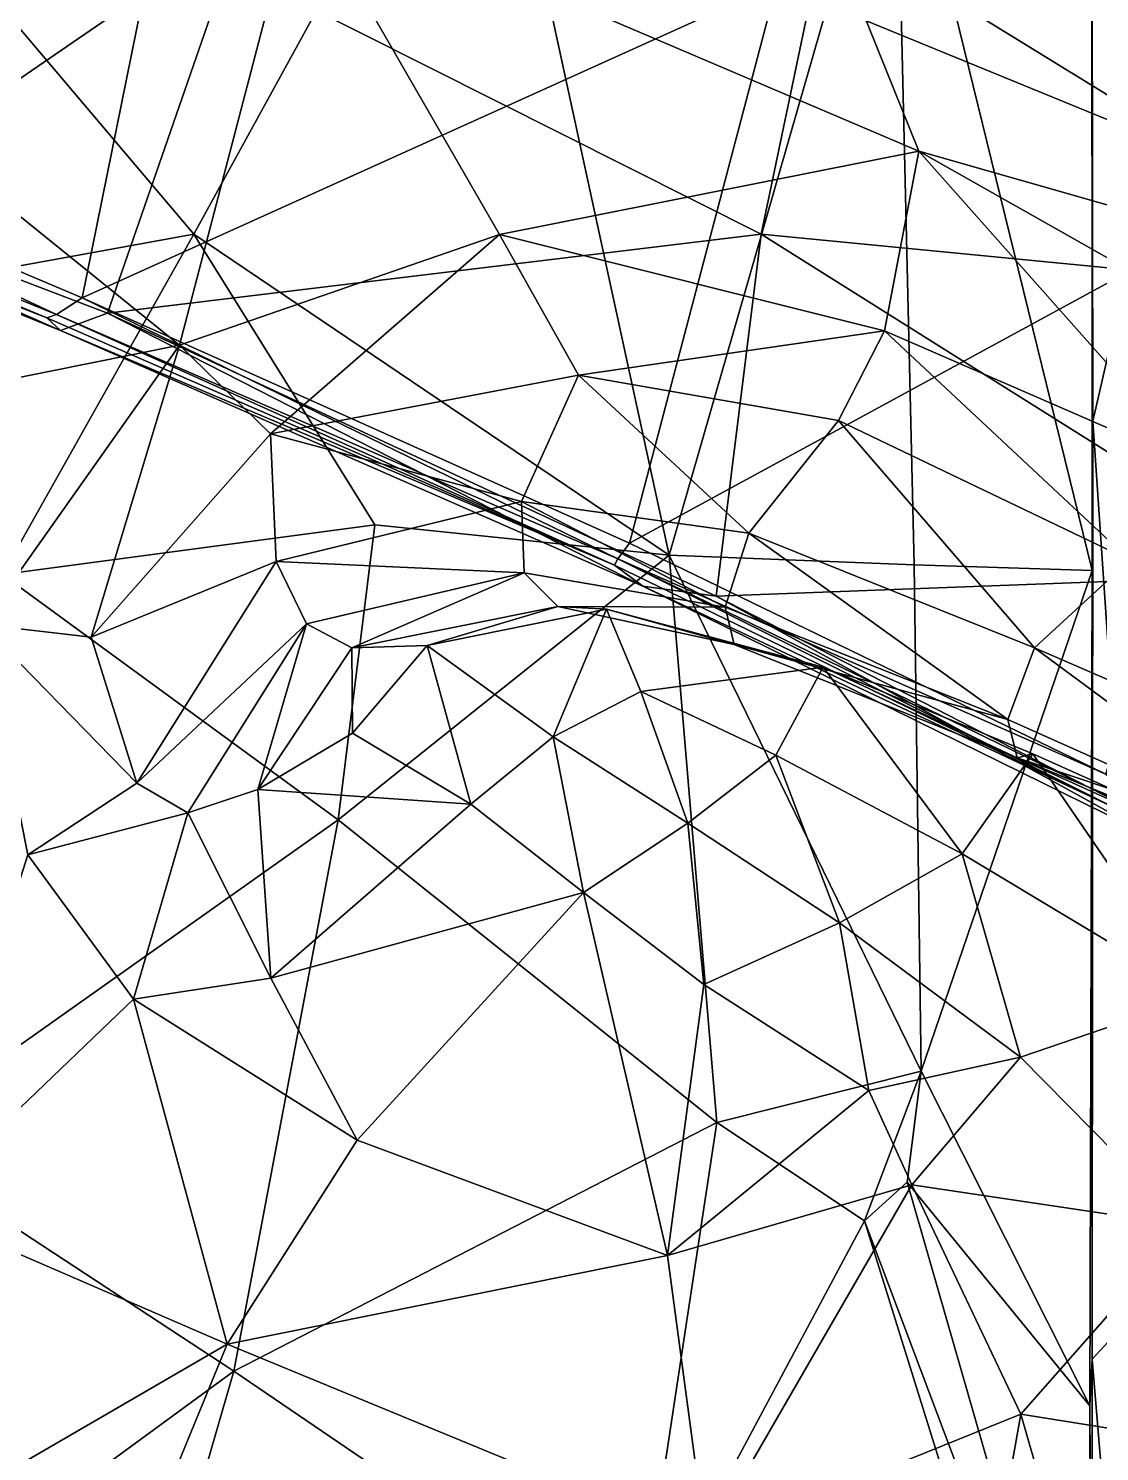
# Model space of a CAD drawing. Extents: x -4.77 to 4.77, y -2.48 to 3.3.
# Drawn here: x -2.2699 to -1.908, y 0.5757 to 1.0563 of the extents above; entities that cross this region are included whole.
import ezdxf

# ---------------------------------------------------------------- set-up
doc = ezdxf.new("R2010")
doc.units = 0

msp = doc.modelspace()

# ---------------------------------------------------------------- linework, layer by layer
for points in [[(-1.8475, 1.0018, 0.47737), (-1.93239, 1.26228, 0.55379), (-2.01708, 1.0713, 0.45473)], [(-1.8475, 1.0018, -0.47737), (-2.01708, 1.0713, -0.45473), (-1.93239, 1.26228, -0.55379)], [(-1.8475, 1.0018, 0.47737), (-1.74661, 1.19592, 0.58386), (-1.93239, 1.26228, 0.55379)], [(-1.8475, 1.0018, -0.47737), (-1.93239, 1.26228, -0.55379), (-1.74661, 1.19592, -0.58386)], [(-1.91075, 1.2168, -0.6317), (-1.89257, 1.23661, -0.51362), (-1.90044, 0.96676, -0.54454)], [(-1.91075, 1.2168, 0.6317), (-1.90044, 0.96676, 0.54454), (-1.89257, 1.23661, 0.51362)], [(-2.21489, 1.147, 0.42666), (-2.42898, 1.22283, 0.393), (-2.46644, 1.05611, 0.30944)], [(-2.21489, 1.147, -0.42666), (-2.46644, 1.05611, -0.30944), (-2.42898, 1.22283, -0.393)], [(-1.91075, 1.2168, -0.6317), (-1.90044, 0.96676, -0.54454), (-1.91036, 0.92364, -0.69197)], [(-1.9107, 1.15342, -0.96583), (-1.91075, 1.2168, -0.6317), (-1.91036, 0.92364, -0.69197)], [(-1.91075, 1.2168, 0.6317), (-1.91036, 0.92364, 0.69197), (-1.90044, 0.96676, 0.54454)], [(-1.9107, 1.15342, 0.96583), (-1.91036, 0.92364, 0.69197), (-1.91075, 1.2168, 0.6317)], [(-2.42244, 1.19847, 0.01983), (-2.30397, 1.01802, -0.06132), (-2.17845, 1.10407, 0.04064)], [(-2.42244, 1.19847, -0.01983), (-2.17845, 1.10407, -0.04064), (-2.30397, 1.01802, 0.06132)], [(-2.45807, 1.0422, 0.12925), (-2.43483, 1.18303, 0.1121), (-2.20258, 1.07741, 0.1225)], [(-2.45807, 1.0422, -0.12925), (-2.20258, 1.07741, -0.1225), (-2.43483, 1.18303, -0.1121)], [(-2.32774, 1.12104, -1.12948), (-2.11581, 1.16572, -1.12496), (-2.21403, 0.98678, -1.12708)], [(-2.32774, 1.12104, 1.12948), (-2.21403, 0.98678, 1.12708), (-2.11581, 1.16572, 1.12496)], [(-2.05345, 0.87839, -1.12356), (-2.21403, 0.98678, -1.12708), (-2.11581, 1.16572, -1.12496)], [(-2.05345, 0.87839, 1.12356), (-2.11581, 1.16572, 1.12496), (-2.21403, 0.98678, 1.12708)], [(-1.97702, 1.1438, -1.11209), (-2.05345, 0.87839, -1.12356), (-2.11581, 1.16572, -1.12496)], [(-1.97702, 1.1438, 1.11209), (-2.11581, 1.16572, 1.12496), (-2.05345, 0.87839, 1.12356)], [(-1.97702, 1.1438, -1.11209), (-1.9107, 1.15342, -0.96583), (-1.91055, 0.87319, -0.96443)], [(-1.97702, 1.1438, 1.11209), (-1.91055, 0.87319, 0.96443), (-1.9107, 1.15342, 0.96583)], [(-1.9107, 1.15342, -0.96583), (-1.91036, 0.92364, -0.69197), (-1.91055, 0.87319, -0.96443)], [(-1.9107, 1.15342, 0.96583), (-1.91055, 0.87319, 0.96443), (-1.91036, 0.92364, 0.69197)], [(-2.21489, 1.147, 0.42666), (-2.46644, 1.05611, 0.30944), (-2.25177, 0.96534, 0.3347)], [(-2.21489, 1.147, -0.42666), (-2.25177, 0.96534, -0.3347), (-2.46644, 1.05611, -0.30944)], [(-2.01708, 1.0713, 0.45473), (-2.21489, 1.147, 0.42666), (-2.25177, 0.96534, 0.3347)], [(-2.01708, 1.0713, -0.45473), (-2.25177, 0.96534, -0.3347), (-2.21489, 1.147, -0.42666)], [(-1.97702, 1.1438, -1.11209), (-1.97069, 0.87517, -1.10498), (-2.05345, 0.87839, -1.12356)], [(-1.97702, 1.1438, 1.11209), (-2.05345, 0.87839, 1.12356), (-1.97069, 0.87517, 1.10498)], [(-1.97702, 1.1438, -1.11209), (-1.91055, 0.87319, -0.96443), (-1.97069, 0.87517, -1.10498)], [(-1.97702, 1.1438, 1.11209), (-1.97069, 0.87517, 1.10498), (-1.91055, 0.87319, 0.96443)], [(-2.38739, 0.95532, -1.12845), (-2.32774, 1.12104, -1.12948), (-2.21403, 0.98678, -1.12708)], [(-2.38739, 0.95532, 1.12845), (-2.21403, 0.98678, 1.12708), (-2.32774, 1.12104, 1.12948)], [(-2.21887, 0.9493, -0.07751), (-2.17845, 1.10407, 0.04064), (-2.30397, 1.01802, -0.06132)], [(-2.21887, 0.9493, 0.07751), (-2.30397, 1.01802, 0.06132), (-2.17845, 1.10407, -0.04064)], [(-2.21887, 0.9493, -0.07751), (-2.11078, 0.98671, -0.01375), (-2.17845, 1.10407, 0.04064)], [(-2.21887, 0.9493, 0.07751), (-2.17845, 1.10407, -0.04064), (-2.11078, 0.98671, 0.01375)], [(-2.17845, 1.10407, 0.04064), (-1.96912, 1.01487, 0.05371), (-2.00025, 1.09226, 0.10495)], [(-1.96912, 1.01487, 0.05371), (-2.17845, 1.10407, 0.04064), (-2.11078, 0.98671, -0.01375)], [(-2.17845, 1.10407, -0.04064), (-2.00025, 1.09226, -0.10495), (-1.96912, 1.01487, -0.05371)], [(-1.96912, 1.01487, -0.05371), (-2.11078, 0.98671, 0.01375), (-2.17845, 1.10407, -0.04064)], [(-2.00025, 1.09226, 0.10495), (-2.0224, 0.98677, 0.12328), (-2.20258, 1.07741, 0.1225)], [(-2.00025, 1.09226, -0.10495), (-2.20258, 1.07741, -0.1225), (-2.0224, 0.98677, -0.12328)], [(-1.79267, 0.96447, 0.08985), (-2.0224, 0.98677, 0.12328), (-2.00025, 1.09226, 0.10495)], [(-1.79267, 0.96447, -0.08985), (-2.00025, 1.09226, -0.10495), (-2.0224, 0.98677, -0.12328)], [(-1.79267, 0.96447, 0.08985), (-2.00025, 1.09226, 0.10495), (-1.96912, 1.01487, 0.05371)], [(-1.79267, 0.96447, -0.08985), (-1.96912, 1.01487, -0.05371), (-2.00025, 1.09226, -0.10495)], [(-2.45807, 1.0422, 0.12925), (-2.20258, 1.07741, 0.1225), (-2.24316, 0.96011, 0.13548)], [(-2.45807, 1.0422, -0.12925), (-2.24316, 0.96011, -0.13548), (-2.20258, 1.07741, -0.1225)], [(-2.24316, 0.96011, 0.13548), (-2.20258, 1.07741, 0.1225), (-2.0224, 0.98677, 0.12328)], [(-2.24316, 0.96011, -0.13548), (-2.0224, 0.98677, -0.12328), (-2.20258, 1.07741, -0.1225)], [(-2.01708, 1.0713, 0.45473), (-2.25177, 0.96534, 0.3347), (-2.06681, 0.88249, 0.35287)], [(-2.01708, 1.0713, -0.45473), (-2.06681, 0.88249, -0.35287), (-2.25177, 0.96534, -0.3347)], [(-1.8475, 1.0018, 0.47737), (-2.01708, 1.0713, 0.45473), (-2.06681, 0.88249, 0.35287)], [(-1.8475, 1.0018, -0.47737), (-2.06681, 0.88249, -0.35287), (-2.01708, 1.0713, -0.45473)], [(-2.26042, 0.95971, 0.29117), (-2.46644, 1.05611, 0.30944), (-2.46837, 1.04385, 0.27541)], [(-2.26042, 0.95971, -0.29117), (-2.46837, 1.04385, -0.27541), (-2.46644, 1.05611, -0.30944)], [(-2.26042, 0.95971, 0.29117), (-2.25177, 0.96534, 0.3347), (-2.46644, 1.05611, 0.30944)], [(-2.26042, 0.95971, -0.29117), (-2.46644, 1.05611, -0.30944), (-2.25177, 0.96534, -0.3347)], [(-2.26367, 0.9586, 0.24072), (-2.46837, 1.04385, 0.27541), (-2.46952, 1.0415, 0.22454)], [(-2.26367, 0.9586, -0.24072), (-2.46952, 1.0415, -0.22454), (-2.46837, 1.04385, -0.27541)], [(-2.26367, 0.9586, 0.24072), (-2.26042, 0.95971, 0.29117), (-2.46837, 1.04385, 0.27541)], [(-2.26367, 0.9586, -0.24072), (-2.46837, 1.04385, -0.27541), (-2.26042, 0.95971, -0.29117)], [(-2.46547, 1.03779, 0.17622), (-2.26367, 0.9586, 0.24072), (-2.46952, 1.0415, 0.22454)], [(-2.46547, 1.03779, -0.17622), (-2.46952, 1.0415, -0.22454), (-2.26367, 0.9586, -0.24072)], [(-2.2591, 0.95425, 0.18742), (-2.46547, 1.03779, 0.17622), (-2.45807, 1.0422, 0.12925)], [(-2.2591, 0.95425, -0.18742), (-2.45807, 1.0422, -0.12925), (-2.46547, 1.03779, -0.17622)], [(-2.2591, 0.95425, 0.18742), (-2.45807, 1.0422, 0.12925), (-2.24316, 0.96011, 0.13548)], [(-2.2591, 0.95425, -0.18742), (-2.24316, 0.96011, -0.13548), (-2.45807, 1.0422, -0.12925)], [(-2.46547, 1.03779, 0.17622), (-2.2591, 0.95425, 0.18742), (-2.26367, 0.9586, 0.24072)], [(-2.46547, 1.03779, -0.17622), (-2.26367, 0.9586, -0.24072), (-2.2591, 0.95425, -0.18742)], [(-2.21887, 0.9493, -0.07751), (-2.30397, 1.01802, -0.06132), (-2.36876, 0.9191, -0.14765)], [(-2.21887, 0.9493, 0.07751), (-2.36876, 0.9191, 0.14765), (-2.30397, 1.01802, 0.06132)], [(-1.96912, 1.01487, 0.05371), (-2.11078, 0.98671, -0.01375), (-1.9807, 0.95414, 0.01009)], [(-1.96912, 1.01487, -0.05371), (-1.9807, 0.95414, -0.01009), (-2.11078, 0.98671, 0.01375)], [(-1.87406, 0.90782, 0.01654), (-1.96912, 1.01487, 0.05371), (-1.9807, 0.95414, 0.01009)], [(-1.87406, 0.90782, -0.01654), (-1.9807, 0.95414, -0.01009), (-1.96912, 1.01487, -0.05371)], [(-1.79267, 0.96447, 0.08985), (-1.96912, 1.01487, 0.05371), (-1.81017, 0.92504, 0.0499)], [(-1.87406, 0.90782, 0.01654), (-1.81017, 0.92504, 0.0499), (-1.96912, 1.01487, 0.05371)], [(-1.79267, 0.96447, -0.08985), (-1.81017, 0.92504, -0.0499), (-1.96912, 1.01487, -0.05371)], [(-1.87406, 0.90782, -0.01654), (-1.96912, 1.01487, -0.05371), (-1.81017, 0.92504, -0.0499)], [(-1.8475, 1.0018, 0.47737), (-2.06681, 0.88249, 0.35287), (-1.90587, 0.80444, 0.36807)], [(-1.8475, 1.0018, -0.47737), (-1.90587, 0.80444, -0.36807), (-2.06681, 0.88249, -0.35287)], [(-2.38739, 0.95532, -1.12845), (-2.21403, 0.98678, -1.12708), (-2.27868, 0.87182, -1.12377)], [(-2.38739, 0.95532, 1.12845), (-2.27868, 0.87182, 1.12377), (-2.21403, 0.98678, 1.12708)], [(-2.15283, 0.88868, -1.12576), (-2.27868, 0.87182, -1.12377), (-2.21403, 0.98678, -1.12708)], [(-2.15283, 0.88868, 1.12576), (-2.21403, 0.98678, 1.12708), (-2.27868, 0.87182, 1.12377)], [(-2.24316, 0.96011, 0.13548), (-2.0224, 0.98677, 0.12328), (-2.0376, 0.86452, 0.14212)], [(-2.24316, 0.96011, -0.13548), (-2.0376, 0.86452, -0.14212), (-2.0224, 0.98677, -0.12328)], [(-2.11078, 0.98671, -0.01375), (-2.21887, 0.9493, -0.07751), (-2.18811, 0.91935, -0.0844)], [(-2.11078, 0.98671, 0.01375), (-2.18811, 0.91935, 0.0844), (-2.21887, 0.9493, 0.07751)], [(-2.05345, 0.87839, -1.12356), (-2.15283, 0.88868, -1.12576), (-2.21403, 0.98678, -1.12708)], [(-2.05345, 0.87839, 1.12356), (-2.21403, 0.98678, 1.12708), (-2.15283, 0.88868, 1.12576)], [(-2.11078, 0.98671, -0.01375), (-2.18811, 0.91935, -0.0844), (-2.08404, 0.93915, -0.03488)], [(-2.11078, 0.98671, 0.01375), (-2.08404, 0.93915, 0.03488), (-2.18811, 0.91935, 0.0844)], [(-1.9807, 0.95414, 0.01009), (-2.11078, 0.98671, -0.01375), (-2.08404, 0.93915, -0.03488)], [(-1.9807, 0.95414, -0.01009), (-2.08404, 0.93915, 0.03488), (-2.11078, 0.98671, 0.01375)], [(-2.0376, 0.86452, 0.14212), (-2.0224, 0.98677, 0.12328), (-1.83963, 0.87196, 0.11559)], [(-2.0376, 0.86452, -0.14212), (-1.83963, 0.87196, -0.11559), (-2.0224, 0.98677, -0.12328)], [(-1.79267, 0.96447, 0.08985), (-1.83963, 0.87196, 0.11559), (-2.0224, 0.98677, 0.12328)], [(-1.79267, 0.96447, -0.08985), (-2.0224, 0.98677, -0.12328), (-1.83963, 0.87196, -0.11559)], [(-1.91036, 0.92364, -0.69197), (-1.90044, 0.96676, -0.54454), (-1.89025, 0.62883, -0.57079)], [(-1.91036, 0.92364, 0.69197), (-1.89025, 0.62883, 0.57079), (-1.90044, 0.96676, 0.54454)], [(-2.25177, 0.96534, 0.3347), (-2.26042, 0.95971, 0.29117), (-2.07077, 0.87711, 0.30394)], [(-2.25177, 0.96534, -0.3347), (-2.07077, 0.87711, -0.30394), (-2.26042, 0.95971, -0.29117)], [(-2.25177, 0.96534, 0.3347), (-2.07077, 0.87711, 0.30394), (-2.06681, 0.88249, 0.35287)], [(-2.25177, 0.96534, -0.3347), (-2.06681, 0.88249, -0.35287), (-2.07077, 0.87711, -0.30394)], [(-2.26042, 0.95971, 0.29117), (-2.26367, 0.9586, 0.24072), (-2.07194, 0.87506, 0.2511)], [(-2.26042, 0.95971, -0.29117), (-2.07194, 0.87506, -0.2511), (-2.26367, 0.9586, -0.24072)], [(-2.07194, 0.87506, 0.2511), (-2.26367, 0.9586, 0.24072), (-2.2591, 0.95425, 0.18742)], [(-2.07194, 0.87506, -0.2511), (-2.2591, 0.95425, -0.18742), (-2.26367, 0.9586, -0.24072)], [(-2.26042, 0.95971, 0.29117), (-2.07194, 0.87506, 0.2511), (-2.07077, 0.87711, 0.30394)], [(-2.26042, 0.95971, -0.29117), (-2.07077, 0.87711, -0.30394), (-2.07194, 0.87506, -0.2511)], [(-2.24316, 0.96011, 0.13548), (-2.06236, 0.86793, 0.19391), (-2.2591, 0.95425, 0.18742)], [(-2.24316, 0.96011, -0.13548), (-2.2591, 0.95425, -0.18742), (-2.06236, 0.86793, -0.19391)], [(-2.24316, 0.96011, 0.13548), (-2.0376, 0.86452, 0.14212), (-2.06236, 0.86793, 0.19391)], [(-2.24316, 0.96011, -0.13548), (-2.06236, 0.86793, -0.19391), (-2.0376, 0.86452, -0.14212)], [(-2.07194, 0.87506, 0.2511), (-2.2591, 0.95425, 0.18742), (-2.06236, 0.86793, 0.19391)], [(-2.07194, 0.87506, -0.2511), (-2.06236, 0.86793, -0.19391), (-2.2591, 0.95425, -0.18742)], [(-1.9807, 0.95414, 0.01009), (-2.08404, 0.93915, -0.03488), (-1.99622, 0.92383, -0.01548)], [(-1.9807, 0.95414, -0.01009), (-1.99622, 0.92383, 0.01548), (-2.08404, 0.93915, 0.03488)], [(-1.89781, 0.87667, -0.00836), (-1.9807, 0.95414, 0.01009), (-1.99622, 0.92383, -0.01548)], [(-1.89781, 0.87667, 0.00836), (-1.99622, 0.92383, 0.01548), (-1.9807, 0.95414, -0.01009)], [(-1.89781, 0.87667, -0.00836), (-1.87406, 0.90782, 0.01654), (-1.9807, 0.95414, 0.01009)], [(-1.89781, 0.87667, 0.00836), (-1.9807, 0.95414, -0.01009), (-1.87406, 0.90782, -0.01654)], [(-2.21887, 0.9493, -0.07751), (-2.36876, 0.9191, -0.14765), (-2.28559, 0.85498, -0.14908)], [(-2.21887, 0.9493, 0.07751), (-2.28559, 0.85498, 0.14908), (-2.36876, 0.9191, 0.14765)], [(-2.21887, 0.9493, -0.07751), (-2.28559, 0.85498, -0.14908), (-2.24865, 0.85069, -0.14681)], [(-2.21887, 0.9493, 0.07751), (-2.24865, 0.85069, 0.14681), (-2.28559, 0.85498, 0.14908)], [(-2.21887, 0.9493, -0.07751), (-2.24865, 0.85069, -0.14681), (-2.18811, 0.91935, -0.0844)], [(-2.21887, 0.9493, 0.07751), (-2.18811, 0.91935, 0.0844), (-2.24865, 0.85069, 0.14681)], [(-2.10327, 0.89653, -0.02622), (-2.08404, 0.93915, -0.03488), (-2.18811, 0.91935, -0.0844)], [(-2.10327, 0.89653, 0.02622), (-2.18811, 0.91935, 0.0844), (-2.08404, 0.93915, 0.03488)], [(-2.08404, 0.93915, -0.03488), (-2.10327, 0.89653, -0.02622), (-2.02656, 0.88582, -0.0057)], [(-2.08404, 0.93915, 0.03488), (-2.02656, 0.88582, 0.0057), (-2.10327, 0.89653, 0.02622)], [(-2.08404, 0.93915, -0.03488), (-2.02656, 0.88582, -0.0057), (-1.99622, 0.92383, -0.01548)], [(-2.08404, 0.93915, 0.03488), (-1.99622, 0.92383, 0.01548), (-2.02656, 0.88582, 0.0057)], [(-1.93, 0.84714, 0.00556), (-1.99622, 0.92383, -0.01548), (-2.02656, 0.88582, -0.0057)], [(-1.93, 0.84714, -0.00556), (-2.02656, 0.88582, 0.0057), (-1.99622, 0.92383, 0.01548)], [(-1.93, 0.84714, 0.00556), (-1.89781, 0.87667, -0.00836), (-1.99622, 0.92383, -0.01548)], [(-1.93, 0.84714, -0.00556), (-1.99622, 0.92383, 0.01548), (-1.89781, 0.87667, 0.00836)], [(-1.91055, 0.87319, -0.96443), (-1.91036, 0.92364, -0.69197), (-1.91053, 0.60691, -0.66394)], [(-1.91055, 0.87319, 0.96443), (-1.91053, 0.60691, 0.66394), (-1.91036, 0.92364, 0.69197)], [(-1.91036, 0.92364, -0.69197), (-1.89025, 0.62883, -0.57079), (-1.91053, 0.60691, -0.66394)], [(-1.91036, 0.92364, 0.69197), (-1.91053, 0.60691, 0.66394), (-1.89025, 0.62883, 0.57079)], [(-2.24865, 0.85069, -0.14681), (-2.18618, 0.87623, -0.07395), (-2.18811, 0.91935, -0.0844)], [(-2.24865, 0.85069, 0.14681), (-2.18811, 0.91935, 0.0844), (-2.18618, 0.87623, 0.07395)], [(-2.10327, 0.89653, -0.02622), (-2.18811, 0.91935, -0.0844), (-2.18618, 0.87623, -0.07395)], [(-2.10327, 0.89653, 0.02622), (-2.18618, 0.87623, 0.07395), (-2.18811, 0.91935, 0.0844)], [(-2.10247, 0.87246, -0.03848), (-2.10327, 0.89653, -0.02622), (-2.18618, 0.87623, -0.07395)], [(-2.10247, 0.87246, 0.03848), (-2.18618, 0.87623, 0.07395), (-2.10327, 0.89653, 0.02622)], [(-2.03456, 0.86089, -0.01868), (-2.10327, 0.89653, -0.02622), (-2.10247, 0.87246, -0.03848)], [(-2.03456, 0.86089, -0.01868), (-2.02656, 0.88582, -0.0057), (-2.10327, 0.89653, -0.02622)], [(-2.03456, 0.86089, 0.01868), (-2.10247, 0.87246, 0.03848), (-2.10327, 0.89653, 0.02622)], [(-2.03456, 0.86089, 0.01868), (-2.10327, 0.89653, 0.02622), (-2.02656, 0.88582, 0.0057)], [(-2.15283, 0.88868, -1.12576), (-2.16522, 0.78908, -1.12055), (-2.27868, 0.87182, -1.12377)], [(-2.15283, 0.88868, 1.12576), (-2.27868, 0.87182, 1.12377), (-2.16522, 0.78908, 1.12055)], [(-2.05345, 0.87839, -1.12356), (-2.16522, 0.78908, -1.12055), (-2.15283, 0.88868, -1.12576)], [(-2.05345, 0.87839, 1.12356), (-2.15283, 0.88868, 1.12576), (-2.16522, 0.78908, 1.12055)], [(-1.93899, 0.82287, -0.0077), (-2.02656, 0.88582, -0.0057), (-2.03456, 0.86089, -0.01868)], [(-1.93899, 0.82287, 0.0077), (-2.03456, 0.86089, 0.01868), (-2.02656, 0.88582, 0.0057)], [(-1.93899, 0.82287, -0.0077), (-1.93, 0.84714, 0.00556), (-2.02656, 0.88582, -0.0057)], [(-1.93899, 0.82287, 0.0077), (-2.02656, 0.88582, 0.0057), (-1.93, 0.84714, -0.00556)], [(-1.90587, 0.80444, 0.36807), (-2.06681, 0.88249, 0.35287), (-2.07077, 0.87711, 0.30394)], [(-1.90587, 0.80444, -0.36807), (-2.07077, 0.87711, -0.30394), (-2.06681, 0.88249, -0.35287)], [(-2.24865, 0.85069, -0.14681), (-2.23328, 0.80143, -0.14564), (-2.18618, 0.87623, -0.07395)], [(-2.24865, 0.85069, 0.14681), (-2.18618, 0.87623, 0.07395), (-2.23328, 0.80143, 0.14564)], [(-2.17597, 0.85525, -0.08177), (-2.18618, 0.87623, -0.07395), (-2.23328, 0.80143, -0.14564)], [(-2.17597, 0.85525, 0.08177), (-2.23328, 0.80143, 0.14564), (-2.18618, 0.87623, 0.07395)], [(-2.10247, 0.87246, -0.03848), (-2.18618, 0.87623, -0.07395), (-2.17597, 0.85525, -0.08177)], [(-2.10247, 0.87246, 0.03848), (-2.17597, 0.85525, 0.08177), (-2.18618, 0.87623, 0.07395)], [(-2.05345, 0.87839, -1.12356), (-2.03738, 0.68679, -1.1115), (-2.16522, 0.78908, -1.12055)], [(-2.05345, 0.87839, 1.12356), (-2.16522, 0.78908, 1.12055), (-2.03738, 0.68679, 1.1115)], [(-2.07077, 0.87711, 0.30394), (-2.07194, 0.87506, 0.2511), (-1.90221, 0.79279, 0.25473)], [(-2.07077, 0.87711, -0.30394), (-1.90221, 0.79279, -0.25473), (-2.07194, 0.87506, -0.2511)], [(-1.90221, 0.79279, 0.25473), (-2.07194, 0.87506, 0.2511), (-2.06236, 0.86793, 0.19391)], [(-1.90221, 0.79279, -0.25473), (-2.06236, 0.86793, -0.19391), (-2.07194, 0.87506, -0.2511)], [(-2.07077, 0.87711, 0.30394), (-1.90221, 0.79279, 0.25473), (-1.88601, 0.78755, 0.32043)], [(-1.90587, 0.80444, 0.36807), (-2.07077, 0.87711, 0.30394), (-1.88601, 0.78755, 0.32043)], [(-2.07077, 0.87711, -0.30394), (-1.88601, 0.78755, -0.32043), (-1.90221, 0.79279, -0.25473)], [(-1.90587, 0.80444, -0.36807), (-1.88601, 0.78755, -0.32043), (-2.07077, 0.87711, -0.30394)], [(-1.96834, 0.70419, -1.10174), (-2.05345, 0.87839, -1.12356), (-1.97069, 0.87517, -1.10498)], [(-1.96834, 0.70419, -1.10174), (-2.03738, 0.68679, -1.1115), (-2.05345, 0.87839, -1.12356)], [(-1.96834, 0.70419, 1.10174), (-1.97069, 0.87517, 1.10498), (-2.05345, 0.87839, 1.12356)], [(-1.96834, 0.70419, 1.10174), (-2.05345, 0.87839, 1.12356), (-2.03738, 0.68679, 1.1115)], [(-1.96834, 0.70419, -1.10174), (-1.97069, 0.87517, -1.10498), (-1.91055, 0.87319, -0.96443)], [(-1.96834, 0.70419, 1.10174), (-1.91055, 0.87319, 0.96443), (-1.97069, 0.87517, 1.10498)], [(-1.89781, 0.87667, -0.00836), (-1.93, 0.84714, 0.00556), (-1.82145, 0.80001, 0.01359)], [(-1.89781, 0.87667, 0.00836), (-1.82145, 0.80001, -0.01359), (-1.93, 0.84714, -0.00556)], [(-2.31887, 0.68039, -0.97845), (-2.27868, 0.87182, -1.12377), (-2.16522, 0.78908, -1.12055)], [(-2.31887, 0.68039, 0.97845), (-2.16522, 0.78908, 1.12055), (-2.27868, 0.87182, 1.12377)], [(-2.10247, 0.87246, -0.03848), (-2.17597, 0.85525, -0.08177), (-2.16065, 0.84714, -0.09244)], [(-2.10247, 0.87246, 0.03848), (-2.16065, 0.84714, 0.09244), (-2.17597, 0.85525, 0.08177)], [(-2.10247, 0.87246, -0.03848), (-2.16065, 0.84714, -0.09244), (-2.09107, 0.86102, -0.05547)], [(-2.10247, 0.87246, 0.03848), (-2.09107, 0.86102, 0.05547), (-2.16065, 0.84714, 0.09244)], [(-2.03456, 0.86089, -0.01868), (-2.10247, 0.87246, -0.03848), (-2.09107, 0.86102, -0.05547)], [(-2.03456, 0.86089, 0.01868), (-2.09107, 0.86102, 0.05547), (-2.10247, 0.87246, 0.03848)], [(-2.0376, 0.86452, 0.14212), (-1.83963, 0.87196, 0.11559), (-1.8764, 0.78195, 0.13834)], [(-2.0376, 0.86452, -0.14212), (-1.8764, 0.78195, -0.13834), (-1.83963, 0.87196, -0.11559)], [(-1.96834, 0.70419, -1.10174), (-1.91055, 0.87319, -0.96443), (-1.9113, 0.59113, -0.97017)], [(-1.96834, 0.70419, 1.10174), (-1.9113, 0.59113, 0.97017), (-1.91055, 0.87319, 0.96443)], [(-1.91055, 0.87319, -0.96443), (-1.91053, 0.60691, -0.66394), (-1.9113, 0.59113, -0.97017)], [(-1.91055, 0.87319, 0.96443), (-1.9113, 0.59113, 0.97017), (-1.91053, 0.60691, 0.66394)], [(-1.90221, 0.79279, 0.25473), (-2.06236, 0.86793, 0.19391), (-1.88477, 0.78063, 0.19073)], [(-1.88477, 0.78063, 0.19073), (-2.06236, 0.86793, 0.19391), (-2.0376, 0.86452, 0.14212)], [(-1.90221, 0.79279, -0.25473), (-1.88477, 0.78063, -0.19073), (-2.06236, 0.86793, -0.19391)], [(-1.88477, 0.78063, -0.19073), (-2.0376, 0.86452, -0.14212), (-2.06236, 0.86793, -0.19391)], [(-2.09107, 0.86102, -0.05547), (-2.16065, 0.84714, -0.09244), (-2.1352, 0.84789, -0.11383)], [(-2.09107, 0.86102, 0.05547), (-2.1352, 0.84789, 0.11383), (-2.16065, 0.84714, 0.09244)], [(-2.09107, 0.86102, -0.05547), (-2.1352, 0.84789, -0.11383), (-2.07456, 0.86016, -0.07771)], [(-2.09107, 0.86102, 0.05547), (-2.07456, 0.86016, 0.07771), (-2.1352, 0.84789, 0.11383)], [(-2.07456, 0.86016, -0.07771), (-2.03144, 0.84821, -0.04089), (-2.09107, 0.86102, -0.05547)], [(-2.03456, 0.86089, -0.01868), (-2.09107, 0.86102, -0.05547), (-2.03144, 0.84821, -0.04089)], [(-2.07456, 0.86016, 0.07771), (-2.09107, 0.86102, 0.05547), (-2.03144, 0.84821, 0.04089)], [(-2.03456, 0.86089, 0.01868), (-2.03144, 0.84821, 0.04089), (-2.09107, 0.86102, 0.05547)], [(-1.88477, 0.78063, 0.19073), (-2.0376, 0.86452, 0.14212), (-1.8764, 0.78195, 0.13834)], [(-1.88477, 0.78063, -0.19073), (-1.8764, 0.78195, -0.13834), (-2.0376, 0.86452, -0.14212)], [(-1.93899, 0.82287, -0.0077), (-2.03456, 0.86089, -0.01868), (-2.03144, 0.84821, -0.04089)], [(-1.93899, 0.82287, 0.0077), (-2.03144, 0.84821, 0.04089), (-2.03456, 0.86089, 0.01868)], [(-2.07456, 0.86016, -0.07771), (-2.1352, 0.84789, -0.11383), (-2.09261, 0.81706, -0.12156)], [(-2.07456, 0.86016, 0.07771), (-2.09261, 0.81706, 0.12156), (-2.1352, 0.84789, 0.11383)], [(-2.07456, 0.86016, -0.07771), (-2.09261, 0.81706, -0.12156), (-2.06298, 0.83235, -0.1005)], [(-2.07456, 0.86016, 0.07771), (-2.06298, 0.83235, 0.1005), (-2.09261, 0.81706, 0.12156)], [(-2.00142, 0.8406, -0.06685), (-2.07456, 0.86016, -0.07771), (-2.06298, 0.83235, -0.1005)], [(-2.07456, 0.86016, -0.07771), (-2.00142, 0.8406, -0.06685), (-2.03144, 0.84821, -0.04089)], [(-2.00142, 0.8406, 0.06685), (-2.06298, 0.83235, 0.1005), (-2.07456, 0.86016, 0.07771)], [(-2.07456, 0.86016, 0.07771), (-2.03144, 0.84821, 0.04089), (-2.00142, 0.8406, 0.06685)], [(-2.28559, 0.85498, -0.14908), (-2.23328, 0.80143, -0.14564), (-2.24865, 0.85069, -0.14681)], [(-2.28559, 0.85498, -0.14908), (-2.27008, 0.77718, -0.14919), (-2.23328, 0.80143, -0.14564)], [(-2.28559, 0.85498, 0.14908), (-2.24865, 0.85069, 0.14681), (-2.23328, 0.80143, 0.14564)], [(-2.28559, 0.85498, 0.14908), (-2.23328, 0.80143, 0.14564), (-2.27008, 0.77718, 0.14919)], [(-2.17597, 0.85525, -0.08177), (-2.23328, 0.80143, -0.14564), (-2.21608, 0.79143, -0.14529)], [(-2.17597, 0.85525, 0.08177), (-2.21608, 0.79143, 0.14529), (-2.23328, 0.80143, 0.14564)], [(-2.17597, 0.85525, -0.08177), (-2.21608, 0.79143, -0.14529), (-2.19239, 0.79927, -0.14211)], [(-2.17597, 0.85525, 0.08177), (-2.19239, 0.79927, 0.14211), (-2.21608, 0.79143, 0.14529)], [(-2.17597, 0.85525, -0.08177), (-2.19239, 0.79927, -0.14211), (-2.16065, 0.84714, -0.09244)], [(-2.17597, 0.85525, 0.08177), (-2.16065, 0.84714, 0.09244), (-2.19239, 0.79927, 0.14211)], [(-2.16037, 0.81826, -0.14274), (-2.16065, 0.84714, -0.09244), (-2.19239, 0.79927, -0.14211)], [(-2.16037, 0.81826, 0.14274), (-2.19239, 0.79927, 0.14211), (-2.16065, 0.84714, 0.09244)], [(-2.16037, 0.81826, -0.14274), (-2.1352, 0.84789, -0.11383), (-2.16065, 0.84714, -0.09244)], [(-2.16037, 0.81826, 0.14274), (-2.16065, 0.84714, 0.09244), (-2.1352, 0.84789, 0.11383)], [(-2.1352, 0.84789, -0.11383), (-2.16037, 0.81826, -0.14274), (-2.12042, 0.79431, -0.1446)], [(-2.1352, 0.84789, 0.11383), (-2.12042, 0.79431, 0.1446), (-2.16037, 0.81826, 0.14274)], [(-2.1352, 0.84789, -0.11383), (-2.12042, 0.79431, -0.1446), (-2.09261, 0.81706, -0.12156)], [(-2.1352, 0.84789, 0.11383), (-2.09261, 0.81706, 0.12156), (-2.12042, 0.79431, 0.1446)], [(-1.93899, 0.82287, -0.0077), (-2.03144, 0.84821, -0.04089), (-1.93584, 0.80998, -0.02962)], [(-1.93584, 0.80998, -0.02962), (-2.03144, 0.84821, -0.04089), (-2.00142, 0.8406, -0.06685)], [(-1.93899, 0.82287, 0.0077), (-1.93584, 0.80998, 0.02962), (-2.03144, 0.84821, 0.04089)], [(-1.93584, 0.80998, 0.02962), (-2.00142, 0.8406, 0.06685), (-2.03144, 0.84821, 0.04089)], [(-1.83341, 0.77578, 0.0008), (-1.93, 0.84714, 0.00556), (-1.93899, 0.82287, -0.0077)], [(-1.83341, 0.77578, -0.0008), (-1.93899, 0.82287, 0.0077), (-1.93, 0.84714, -0.00556)], [(-1.83341, 0.77578, 0.0008), (-1.82145, 0.80001, 0.01359), (-1.93, 0.84714, 0.00556)], [(-1.83341, 0.77578, -0.0008), (-1.93, 0.84714, -0.00556), (-1.82145, 0.80001, -0.01359)], [(-2.00142, 0.8406, -0.06685), (-2.06298, 0.83235, -0.1005), (-2.01736, 0.8109, -0.09852)], [(-2.00142, 0.8406, 0.06685), (-2.01736, 0.8109, 0.09852), (-2.06298, 0.83235, 0.1005)], [(-1.9545, 0.77754, -0.09832), (-2.00142, 0.8406, -0.06685), (-2.01736, 0.8109, -0.09852)], [(-1.9545, 0.77754, 0.09832), (-2.01736, 0.8109, 0.09852), (-2.00142, 0.8406, 0.06685)], [(-1.93584, 0.80998, -0.02962), (-2.00142, 0.8406, -0.06685), (-1.93064, 0.8113, -0.06164)], [(-1.9545, 0.77754, -0.09832), (-1.93064, 0.8113, -0.06164), (-2.00142, 0.8406, -0.06685)], [(-1.93584, 0.80998, 0.02962), (-1.93064, 0.8113, 0.06164), (-2.00142, 0.8406, 0.06685)], [(-1.9545, 0.77754, 0.09832), (-2.00142, 0.8406, 0.06685), (-1.93064, 0.8113, 0.06164)], [(-2.04718, 0.78789, -0.12479), (-2.06298, 0.83235, -0.1005), (-2.09261, 0.81706, -0.12156)], [(-2.04718, 0.78789, 0.12479), (-2.09261, 0.81706, 0.12156), (-2.06298, 0.83235, 0.1005)], [(-2.04718, 0.78789, -0.12479), (-2.01736, 0.8109, -0.09852), (-2.06298, 0.83235, -0.1005)], [(-2.04718, 0.78789, 0.12479), (-2.06298, 0.83235, 0.1005), (-2.01736, 0.8109, 0.09852)], [(-1.83341, 0.77578, 0.0008), (-1.93899, 0.82287, -0.0077), (-1.93584, 0.80998, -0.02962)], [(-1.83341, 0.77578, -0.0008), (-1.93584, 0.80998, 0.02962), (-1.93899, 0.82287, 0.0077)], [(-2.19239, 0.79927, -0.14211), (-2.12042, 0.79431, -0.1446), (-2.16037, 0.81826, -0.14274)], [(-2.19239, 0.79927, 0.14211), (-2.16037, 0.81826, 0.14274), (-2.12042, 0.79431, 0.1446)], [(-2.09261, 0.81706, -0.12156), (-2.12042, 0.79431, -0.1446), (-2.08242, 0.76448, -0.14762)], [(-2.09261, 0.81706, 0.12156), (-2.08242, 0.76448, 0.14762), (-2.12042, 0.79431, 0.1446)], [(-2.09261, 0.81706, -0.12156), (-2.08242, 0.76448, -0.14762), (-2.04718, 0.78789, -0.12479)], [(-2.09261, 0.81706, 0.12156), (-2.04718, 0.78789, 0.12479), (-2.08242, 0.76448, 0.14762)], [(-2.01736, 0.8109, -0.09852), (-2.04718, 0.78789, -0.12479), (-1.99586, 0.75427, -0.12885)], [(-2.01736, 0.8109, 0.09852), (-1.99586, 0.75427, 0.12885), (-2.04718, 0.78789, 0.12479)], [(-2.01736, 0.8109, -0.09852), (-1.99586, 0.75427, -0.12885), (-1.9545, 0.77754, -0.09832)], [(-2.01736, 0.8109, 0.09852), (-1.9545, 0.77754, 0.09832), (-1.99586, 0.75427, 0.12885)], [(-1.8744, 0.72953, -0.1017), (-1.93064, 0.8113, -0.06164), (-1.9545, 0.77754, -0.09832)], [(-1.8744, 0.72953, 0.1017), (-1.9545, 0.77754, 0.09832), (-1.93064, 0.8113, 0.06164)], [(-1.93584, 0.80998, -0.02962), (-1.93064, 0.8113, -0.06164), (-1.83895, 0.77025, -0.05745)], [(-1.93584, 0.80998, 0.02962), (-1.83895, 0.77025, 0.05745), (-1.93064, 0.8113, 0.06164)], [(-1.93584, 0.80998, -0.02962), (-1.83895, 0.77025, -0.05745), (-1.8354, 0.76455, -0.02061)], [(-1.83341, 0.77578, 0.0008), (-1.93584, 0.80998, -0.02962), (-1.8354, 0.76455, -0.02061)], [(-1.93584, 0.80998, 0.02962), (-1.8354, 0.76455, 0.02061), (-1.83895, 0.77025, 0.05745)], [(-1.83341, 0.77578, -0.0008), (-1.8354, 0.76455, 0.02061), (-1.93584, 0.80998, 0.02962)], [(-1.8744, 0.72953, -0.1017), (-1.83895, 0.77025, -0.05745), (-1.93064, 0.8113, -0.06164)], [(-1.8744, 0.72953, 0.1017), (-1.93064, 0.8113, 0.06164), (-1.83895, 0.77025, 0.05745)], [(-2.21608, 0.79143, -0.14529), (-2.23328, 0.80143, -0.14564), (-2.27008, 0.77718, -0.14919)], [(-2.21608, 0.79143, 0.14529), (-2.27008, 0.77718, 0.14919), (-2.23328, 0.80143, 0.14564)], [(-2.18798, 0.73554, -0.14918), (-2.19239, 0.79927, -0.14211), (-2.21608, 0.79143, -0.14529)], [(-2.18798, 0.73554, 0.14918), (-2.21608, 0.79143, 0.14529), (-2.19239, 0.79927, 0.14211)], [(-2.19239, 0.79927, -0.14211), (-2.18798, 0.73554, -0.14918), (-2.12042, 0.79431, -0.1446)], [(-2.19239, 0.79927, 0.14211), (-2.12042, 0.79431, 0.1446), (-2.18798, 0.73554, 0.14918)], [(-2.08242, 0.76448, -0.14762), (-2.12042, 0.79431, -0.1446), (-2.18798, 0.73554, -0.14918)], [(-2.08242, 0.76448, 0.14762), (-2.18798, 0.73554, 0.14918), (-2.12042, 0.79431, 0.1446)], [(-2.31887, 0.68039, -0.97845), (-2.16522, 0.78908, -1.12055), (-2.20052, 0.60279, -0.98036)], [(-2.31887, 0.68039, 0.97845), (-2.20052, 0.60279, 0.98036), (-2.16522, 0.78908, 1.12055)], [(-2.21608, 0.79143, -0.14529), (-2.27008, 0.77718, -0.14919), (-2.23441, 0.72847, -0.14919)], [(-2.21608, 0.79143, 0.14529), (-2.23441, 0.72847, 0.14919), (-2.27008, 0.77718, 0.14919)], [(-2.18798, 0.73554, -0.14918), (-2.21608, 0.79143, -0.14529), (-2.23441, 0.72847, -0.14919)], [(-2.18798, 0.73554, 0.14918), (-2.23441, 0.72847, 0.14919), (-2.21608, 0.79143, 0.14529)], [(-2.20052, 0.60279, -0.98036), (-2.16522, 0.78908, -1.12055), (-2.03738, 0.68679, -1.1115)], [(-2.20052, 0.60279, 0.98036), (-2.03738, 0.68679, 1.1115), (-2.16522, 0.78908, 1.12055)], [(-2.04718, 0.78789, -0.12479), (-2.08242, 0.76448, -0.14762), (-2.04175, 0.73344, -0.15117)], [(-2.04718, 0.78789, 0.12479), (-2.04175, 0.73344, 0.15117), (-2.08242, 0.76448, 0.14762)], [(-2.04718, 0.78789, -0.12479), (-2.04175, 0.73344, -0.15117), (-1.99586, 0.75427, -0.12885)], [(-2.04718, 0.78789, 0.12479), (-1.99586, 0.75427, 0.12885), (-2.04175, 0.73344, 0.15117)], [(-2.23441, 0.72847, -0.14919), (-2.27008, 0.77718, -0.14919), (-2.30843, 0.6577, -0.1492)], [(-2.23441, 0.72847, 0.14919), (-2.30843, 0.6577, 0.1492), (-2.27008, 0.77718, 0.14919)], [(-1.93475, 0.70891, -0.1372), (-1.9545, 0.77754, -0.09832), (-1.99586, 0.75427, -0.12885)], [(-1.93475, 0.70891, 0.1372), (-1.99586, 0.75427, 0.12885), (-1.9545, 0.77754, 0.09832)], [(-1.93475, 0.70891, -0.1372), (-1.8744, 0.72953, -0.1017), (-1.9545, 0.77754, -0.09832)], [(-1.93475, 0.70891, 0.1372), (-1.9545, 0.77754, 0.09832), (-1.8744, 0.72953, 0.1017)], [(-2.08242, 0.76448, -0.14762), (-2.18798, 0.73554, -0.14918), (-2.15882, 0.68085, -0.1492)], [(-2.08242, 0.76448, 0.14762), (-2.15882, 0.68085, 0.1492), (-2.18798, 0.73554, 0.14918)], [(-2.05402, 0.64191, -0.15054), (-2.08242, 0.76448, -0.14762), (-2.15882, 0.68085, -0.1492)], [(-2.05402, 0.64191, 0.15054), (-2.15882, 0.68085, 0.1492), (-2.08242, 0.76448, 0.14762)], [(-2.05402, 0.64191, -0.15054), (-2.04175, 0.73344, -0.15117), (-2.08242, 0.76448, -0.14762)], [(-2.05402, 0.64191, 0.15054), (-2.08242, 0.76448, 0.14762), (-2.04175, 0.73344, 0.15117)], [(-1.99586, 0.75427, -0.12885), (-2.04175, 0.73344, -0.15117), (-1.98598, 0.69767, -0.1624)], [(-1.99586, 0.75427, 0.12885), (-1.98598, 0.69767, 0.1624), (-2.04175, 0.73344, 0.15117)], [(-1.99586, 0.75427, -0.12885), (-1.98598, 0.69767, -0.1624), (-1.93475, 0.70891, -0.1372)], [(-1.99586, 0.75427, 0.12885), (-1.93475, 0.70891, 0.1372), (-1.98598, 0.69767, 0.1624)], [(-2.23441, 0.72847, -0.14919), (-2.15882, 0.68085, -0.1492), (-2.18798, 0.73554, -0.14918)], [(-2.23441, 0.72847, 0.14919), (-2.18798, 0.73554, 0.14918), (-2.15882, 0.68085, 0.1492)], [(-1.98598, 0.69767, -0.1624), (-2.04175, 0.73344, -0.15117), (-2.05402, 0.64191, -0.15054)], [(-1.98598, 0.69767, 0.1624), (-2.05402, 0.64191, 0.15054), (-2.04175, 0.73344, 0.15117)], [(-2.23441, 0.72847, -0.14919), (-2.30843, 0.6577, -0.1492), (-2.20278, 0.61201, -0.1492)], [(-2.23441, 0.72847, 0.14919), (-2.20278, 0.61201, 0.1492), (-2.30843, 0.6577, 0.1492)], [(-2.23441, 0.72847, -0.14919), (-2.20278, 0.61201, -0.1492), (-2.15882, 0.68085, -0.1492)], [(-2.23441, 0.72847, 0.14919), (-2.15882, 0.68085, 0.1492), (-2.20278, 0.61201, 0.1492)], [(-1.87851, 0.65196, -0.155), (-1.8744, 0.72953, -0.1017), (-1.93475, 0.70891, -0.1372)], [(-1.87851, 0.65196, 0.155), (-1.93475, 0.70891, 0.1372), (-1.8744, 0.72953, 0.1017)], [(-1.93475, 0.70891, -0.1372), (-1.98598, 0.69767, -0.1624), (-1.97142, 0.6658, -0.1762)], [(-1.93475, 0.70891, 0.1372), (-1.97142, 0.6658, 0.1762), (-1.98598, 0.69767, 0.1624)], [(-1.93475, 0.70891, -0.1372), (-1.97142, 0.6658, -0.1762), (-1.87851, 0.65196, -0.155)], [(-1.93475, 0.70891, 0.1372), (-1.87851, 0.65196, 0.155), (-1.97142, 0.6658, 0.1762)], [(-1.98748, 0.65361, -1.1102), (-2.03738, 0.68679, -1.1115), (-1.96834, 0.70419, -1.10174)], [(-1.98748, 0.65361, 1.1102), (-1.96834, 0.70419, 1.10174), (-2.03738, 0.68679, 1.1115)], [(-1.98748, 0.65361, -1.1102), (-1.96834, 0.70419, -1.10174), (-1.97303, 0.66663, -1.10722)], [(-1.98748, 0.65361, 1.1102), (-1.97303, 0.66663, 1.10722), (-1.96834, 0.70419, 1.10174)], [(-1.9113, 0.59113, -0.97017), (-1.97303, 0.66663, -1.10722), (-1.96834, 0.70419, -1.10174)], [(-1.9113, 0.59113, 0.97017), (-1.96834, 0.70419, 1.10174), (-1.97303, 0.66663, 1.10722)], [(-1.98598, 0.69767, -0.1624), (-2.05402, 0.64191, -0.15054), (-1.97142, 0.6658, -0.1762)], [(-1.98598, 0.69767, 0.1624), (-1.97142, 0.6658, 0.1762), (-2.05402, 0.64191, 0.15054)], [(-2.20052, 0.60279, -0.98036), (-2.03738, 0.68679, -1.1115), (-2.06415, 0.51013, -0.98037)], [(-2.20052, 0.60279, 0.98036), (-2.06415, 0.51013, 0.98037), (-2.03738, 0.68679, 1.1115)], [(-2.06415, 0.51013, -0.98037), (-2.03738, 0.68679, -1.1115), (-1.98748, 0.65361, -1.1102)], [(-2.06415, 0.51013, 0.98037), (-1.98748, 0.65361, 1.1102), (-2.03738, 0.68679, 1.1115)], [(-2.20052, 0.60279, -0.98036), (-2.3616, 0.48499, -0.82462), (-2.31887, 0.68039, -0.97845)], [(-2.20052, 0.60279, 0.98036), (-2.31887, 0.68039, 0.97845), (-2.3616, 0.48499, 0.82462)], [(-2.20278, 0.61201, -0.1492), (-2.05402, 0.64191, -0.15054), (-2.15882, 0.68085, -0.1492)], [(-2.20278, 0.61201, 0.1492), (-2.15882, 0.68085, 0.1492), (-2.05402, 0.64191, 0.15054)], [(-2.04104, 0.54536, -0.15253), (-1.97142, 0.6658, -0.1762), (-2.05402, 0.64191, -0.15054)], [(-2.04104, 0.54536, 0.15253), (-2.05402, 0.64191, 0.15054), (-1.97142, 0.6658, 0.1762)], [(-2.04104, 0.54536, -0.15253), (-1.93468, 0.58829, -0.21334), (-1.97142, 0.6658, -0.1762)], [(-2.04104, 0.54536, 0.15253), (-1.97142, 0.6658, 0.1762), (-1.93468, 0.58829, 0.21334)], [(-1.91084, 0.45049, -0.9659), (-1.98748, 0.65361, -1.1102), (-1.97303, 0.66663, -1.10722)], [(-1.91084, 0.45049, 0.9659), (-1.97303, 0.66663, 1.10722), (-1.98748, 0.65361, 1.1102)], [(-1.9113, 0.59113, -0.97017), (-1.91084, 0.45049, -0.9659), (-1.97303, 0.66663, -1.10722)], [(-1.9113, 0.59113, 0.97017), (-1.97303, 0.66663, 1.10722), (-1.91084, 0.45049, 0.9659)], [(-1.87851, 0.65196, -0.155), (-1.97142, 0.6658, -0.1762), (-1.93468, 0.58829, -0.21334)], [(-1.87851, 0.65196, 0.155), (-1.93468, 0.58829, 0.21334), (-1.97142, 0.6658, 0.1762)], [(-2.20278, 0.61201, -0.1492), (-2.30843, 0.6577, -0.1492), (-2.37196, 0.51376, -0.14989)], [(-2.20278, 0.61201, 0.1492), (-2.37196, 0.51376, 0.14989), (-2.30843, 0.6577, 0.1492)], [(-2.06415, 0.51013, -0.98037), (-1.98748, 0.65361, -1.1102), (-1.91846, 0.43243, -0.9829)], [(-2.06415, 0.51013, 0.98037), (-1.91846, 0.43243, 0.9829), (-1.98748, 0.65361, 1.1102)], [(-1.91084, 0.45049, -0.9659), (-1.91846, 0.43243, -0.9829), (-1.98748, 0.65361, -1.1102)], [(-1.91084, 0.45049, 0.9659), (-1.98748, 0.65361, 1.1102), (-1.91846, 0.43243, 0.9829)], [(-1.87851, 0.65196, -0.155), (-1.93468, 0.58829, -0.21334), (-1.83759, 0.57281, -0.19315)], [(-1.87851, 0.65196, 0.155), (-1.83759, 0.57281, 0.19315), (-1.93468, 0.58829, 0.21334)], [(-2.20278, 0.61201, -0.1492), (-2.04104, 0.54536, -0.15253), (-2.05402, 0.64191, -0.15054)], [(-2.20278, 0.61201, 0.1492), (-2.05402, 0.64191, 0.15054), (-2.04104, 0.54536, 0.15253)], [(-1.91053, 0.60691, -0.66394), (-1.89025, 0.62883, -0.57079), (-1.89169, 0.38122, -0.59464)], [(-1.91053, 0.60691, 0.66394), (-1.89169, 0.38122, 0.59464), (-1.89025, 0.62883, 0.57079)], [(-2.20278, 0.61201, -0.1492), (-2.37196, 0.51376, -0.14989), (-2.2697, 0.4492, -0.15023)], [(-2.20278, 0.61201, 0.1492), (-2.2697, 0.4492, 0.15023), (-2.37196, 0.51376, 0.14989)], [(-2.2697, 0.4492, -0.15023), (-2.04104, 0.54536, -0.15253), (-2.20278, 0.61201, -0.1492)], [(-2.2697, 0.4492, 0.15023), (-2.20278, 0.61201, 0.1492), (-2.04104, 0.54536, 0.15253)], [(-1.9113, 0.59113, -0.97017), (-1.91053, 0.60691, -0.66394), (-1.91023, 0.39397, -0.71363)], [(-1.9113, 0.59113, 0.97017), (-1.91023, 0.39397, 0.71363), (-1.91053, 0.60691, 0.66394)], [(-1.91053, 0.60691, -0.66394), (-1.89169, 0.38122, -0.59464), (-1.91023, 0.39397, -0.71363)], [(-1.91053, 0.60691, 0.66394), (-1.91023, 0.39397, 0.71363), (-1.89169, 0.38122, 0.59464)], [(-2.20052, 0.60279, -0.98036), (-2.25374, 0.41879, -0.82908), (-2.3616, 0.48499, -0.82462)], [(-2.20052, 0.60279, 0.98036), (-2.3616, 0.48499, 0.82462), (-2.25374, 0.41879, 0.82908)], [(-2.06415, 0.51013, -0.98037), (-2.25374, 0.41879, -0.82908), (-2.20052, 0.60279, -0.98036)], [(-2.06415, 0.51013, 0.98037), (-2.20052, 0.60279, 0.98036), (-2.25374, 0.41879, 0.82908)], [(-1.9113, 0.59113, -0.97017), (-1.91023, 0.39397, -0.71363), (-1.91084, 0.45049, -0.9659)], [(-1.9113, 0.59113, 0.97017), (-1.91084, 0.45049, 0.9659), (-1.91023, 0.39397, 0.71363)], [(-1.94769, 0.51467, -0.20894), (-1.93468, 0.58829, -0.21334), (-2.04104, 0.54536, -0.15253)], [(-1.94769, 0.51467, 0.20894), (-2.04104, 0.54536, 0.15253), (-1.93468, 0.58829, 0.21334)], [(-1.91271, 0.51197, -0.25673), (-1.93468, 0.58829, -0.21334), (-1.94769, 0.51467, -0.20894)], [(-1.91271, 0.51197, 0.25673), (-1.94769, 0.51467, 0.20894), (-1.93468, 0.58829, 0.21334)], [(-1.83759, 0.57281, -0.19315), (-1.93468, 0.58829, -0.21334), (-1.91271, 0.51197, -0.25673)], [(-1.83759, 0.57281, 0.19315), (-1.91271, 0.51197, 0.25673), (-1.93468, 0.58829, 0.21334)]]:
    msp.add_3dface(points)

doc.saveas('drawing.dxf')
